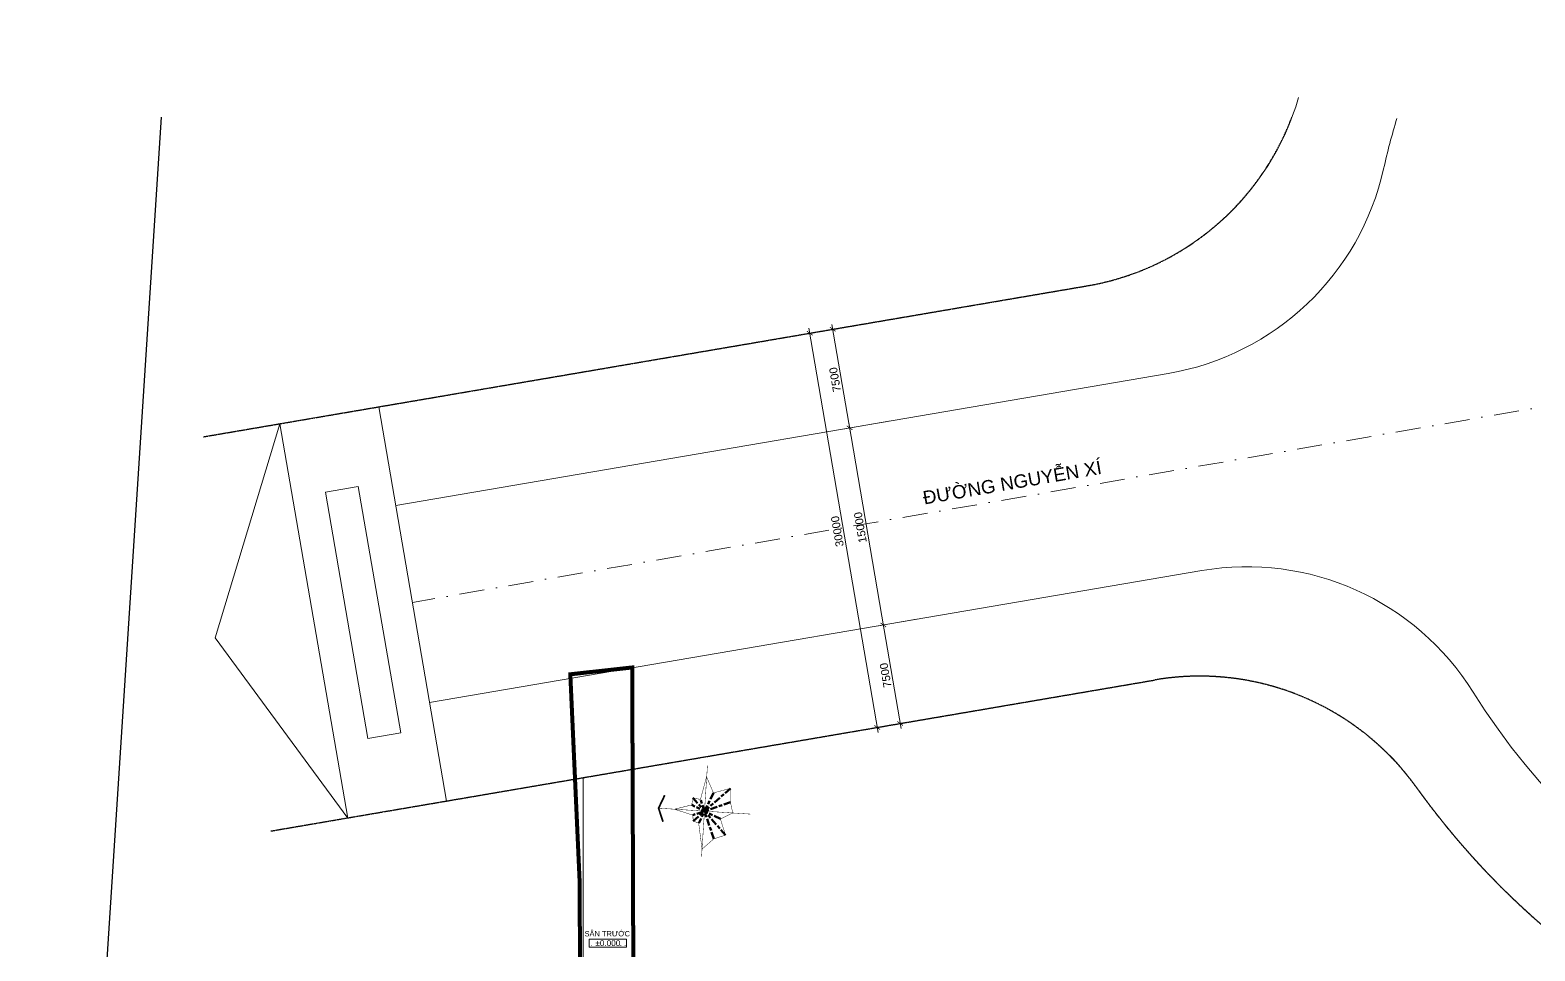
# Model space of a CAD drawing. Header units: millimetres. Extents: x -55734 to 162275, y -23881 to 125548.
# Drawn here: x -55734 to 57099, y 56475 to 125548 of the extents above; entities that cross this region are included whole.
import ezdxf
from ezdxf.enums import TextEntityAlignment as Align
from ezdxf.xclip import XClip

# ---------------------------------------------------------------- set-up
doc = ezdxf.new("R2010")
doc.units = ezdxf.units.MM
doc.header["$XCLIPFRAME"] = 0
for name, pattern in [('20180221 BF$0$2-2', [10, 5, -5]), ('20180221 BF$0$b2$0$Kume - Key Plan Boundary', [16, 8, -2, 4, -2]), ('20180221 BF$0$b2$0$Kume - Setback', [13, 5, -2, 4, -2]), ('20180221 BF$0$HIDDEN', [0.375, 0.25, -0.125]), ('DASHDOT', [1, 0.5, -0.25, 0, -0.25]), ('DASHDOT2', [0.5, 0.25, -0.125, 0, -0.125]), ('PHANTOM', [63.5, 31.75, -6.35, 6.35, -6.35, 6.35, -6.35])]:
    doc.linetypes.add(name, pattern=pattern)
doc.layers.add('20180221 BF$0$54', color=7, linetype='Continuous')
doc.layers.add('RD-AB', color=4, linetype='PHANTOM')
for name, color, linetype, lineweight in [('20180221 BF$0$b2$0$C-_SITEBNRY_E', 1, '20180221 BF$0$b2$0$Kume - Key Plan Boundary', 100), ('20180221 BF$0$QHH ÐỀ XUẤT ÐIỀU CHỈNH', 5, '20180221 BF$0$HIDDEN', 30), ('@ color hatch', 7, 'Continuous', 13), ('CHU', 181, 'Continuous', 5), ('CHU-1', 7, 'Continuous', 9), ('DIM', 1, 'Continuous', 5), ('KI-HIEU-1', 151, 'Continuous', 9), ('NET THAY 2', 55, 'Continuous', 5), ('NET-CAT', 3, 'Continuous', 15), ('NET-THAY', 2, 'Continuous', 9), ('TIM', 4, 'DASHDOT', 5)]:
    doc.layers.add(name, color=color, linetype=linetype, lineweight=lineweight)
doc.styles.add('Arial', font='arial_0.ttf')
doc.styles.add('Arial_1', font='arial_0.ttf', dxfattribs={"height": 400})
doc.styles.add('TA1', font='arial_0.ttf')
doc.dimstyles.new('D_300_KTx3.0', dxfattribs={"dimtxt": 600, "dimasz": 375, "dimexe": 375, "dimexo": 375, "dimgap": 160, "dimtad": 1, "dimdec": 0, "dimzin": 9, "dimtxsty": 'TA1', "dimblk": 'ARCHTICK', "dimcen": 1, "dimdle": 375, "dimclrd": 256, "dimclre": 256, "dimclrt": 7, "dimadec": 0, "dimazin": 0, "dimtfac": 1, "dimtdec": 0, "dimtix": 1, "dimtmove": 1, "dimatfit": 3, "dimldrblk": 'ARCHTICK', "dimfxl": 0, "dimtolj": 1, "dimtzin": 0, "dimlwd": -1, "dimlwe": -1, "dimarcsym": 0})

# ---------------------------------------------------------------- blocks, each defined once
blk = doc.blocks.new('20180221 BF$0$HOAGIO')
for p, q in [((-30.5, -12.6), (12.9, 5.4)), ((-25.5, -25.5), (14.1, 14.1)), ((21.2, -8.8), (-13.9, 5.7)), ((27.6, -27.6), (-12, 12)), ((-7.7, -18.5), (6.1, 14.8)), ((11.9, -28.6), (-5.4, 12.9))]:
    blk.add_line(p, q)
for points, const_width in [([(-15, 46), (0, 52), (15, 46)], 2), ([(0, -52), (0, 52)], 0.5), ([(40, 0), (12.9, 5.4), (14.1, 14.1), (6.1, 14.8), (0, 34), (-5.4, 12.9), (-12, 12), (-13.9, 5.7), (-43, 0), (-30.5, -12.6), (-25.5, -25.5), (-7.7, -18.5), (0, -32), (11.9, -28.6), (27.6, -27.6), (21.2, -8.8), (39, 0.2)], 0.5), ([(-52, 0), (52, 0)], 0.5)]:
    blk.add_lwpolyline(points, dxfattribs=dict(const_width=const_width))
blk = doc.blocks.new('*U143')
at = {"color": 7, "ltscale": 30, "true_color": 0xffffff, "insert": (520, 350), "char_height": 200, "attachment_point": 5, "bg_fill": 3, "box_fill_scale": 1.25, "bg_fill_color": 256, "bg_fill_true_color": 13158600, "bg_fill_transparency": 0}
blk.add_mtext('\\A1;.      ..', dxfattribs=at)
blk.add_lwpolyline([(-200, 200), (1200, 200), (1200, 500), (-200, 500)], close=True)
at = {"color": 7, "style": 'Arial'}
blk.add_attdef('±0.000', text='', height=220, dxfattribs=at).set_placement((500, 350), align=Align.MIDDLE)
blk = doc.blocks.new('A$C1F0A2BF7')
at = {"layer": '20180221 BF$0$54'}
blk.add_lwpolyline([(220896.7, 154644), (210020.4, -13578.8), (0, 0), (10876.4, 168222.8)], close=True, dxfattribs=at)
blk.add_lwpolyline([(220896.7, 154644), (210020.4, -13578.8), (0, 0), (10876.4, 168222.8)], close=True, dxfattribs=at)
at = {"layer": '20180221 BF$0$QHH ÐỀ XUẤT ÐIỀU CHỈNH', "linetype": '20180221 BF$0$2-2', "elevation": 0, "flags": 128}
blk.add_lwpolyline([(13004.4, 128535.1), (79272.1, 139861.2, 0.28700758), (95104.1, 153980.3, -0.02348958), (96932.6, 159309.7, -0.02348958)], format="xyb", dxfattribs=at)
at = {"layer": '20180221 BF$0$QHH ÐỀ XUẤT ÐIỀU CHỈNH', "linetype": '20180221 BF$0$2-2', "elevation": 0}
blk.add_lwpolyline([(18058.6, 98963.9), (84326.2, 110290)], dxfattribs=at)
at = {"layer": '20180221 BF$0$QHH ÐỀ XUẤT ÐIỀU CHỈNH', "linetype": '20180221 BF$0$2-2'}
for centre, radius, start, end in [((87698.6, 90581.7, 0), 19994.8, 35.639904, 99.709987), ((152707.2, 137197.6, 0), 60000, 215.64442, 265.992139)]:
    blk.add_arc(centre, radius, start, end, dxfattribs=at)
at = {"layer": '@ color hatch', "color": 139, "ltscale": 0.5, "elevation": 0}
blk.add_lwpolyline([(42667.4, 70685.6), (42680.3, 70884.5), (42253, 70912.1), (41864.9, 72309.5), (41462.5, 76431.2), (41462.5, 102964.1), (40859.4, 102861), (41196.8, 95371.2), (41281.4, 82315.3), (40986.6, 79251.2), (41667.8, 72272.7), (42098.3, 70721.7)], close=True, dxfattribs=at)
at = {"layer": 'NET THAY 2'}
for p, q in [((40505.8, 110717.7, 0), (41197.1, 95371.2, 0)), ((45247.1, 84236.6, 0), (45148.5, 111229.3, 0)), ((41197.1, 95371.2, 0), (41281.9, 82268.4, 0))]:
    blk.add_line(p, q, dxfattribs=at)
at = {"layer": 'RD-AB', "ltscale": 30, "const_width": 300, "elevation": 0}
blk.add_lwpolyline([(45247, 84236.5), (45176.2, 103598.7), (45148.3, 111229.1), (40505.7, 110717.6), (40859.6, 102860.9), (41196.9, 95371), (41281.7, 82268.3)], dxfattribs=at)
at = {"layer": '20180221 BF$0$b2$0$C-_SITEBNRY_E', "color": 40, "linetype": '20180221 BF$0$b2$0$Kume - Setback', "lineweight": 18, "xscale": 66.35369608040816, "yscale": 66.35369602802675, "zscale": 66.35369609467332, "rotation": 86.30071210859583}
blk.add_blockref('20180221 BF$0$HOAGIO', (50567.5, 100452.2, 0), dxfattribs=at)
at = {"layer": 'KI-HIEU-1', "linetype": 'ByBlock', "xscale": 2, "yscale": 2, "zscale": 2}
blk.add_blockref('*U143', (42318.8, 89850, 0), dxfattribs=at).add_auto_attribs({'±0.000': '%%P0.000'})
at = {"layer": 'CHU', "color": 7, "insert": (41575.4, 91457.7, 0), "char_height": 400, "width": 4159.465, "attachment_point": 1, "line_spacing_factor": 0.936439, "style": 'Arial_1'}
blk.add_mtext('SÂN TRƯỚC', dxfattribs=at)
blk = doc.blocks.new('_ARCHTICK')
at = {"color": 0, "linetype": 'ByBlock', "const_width": 0.15}
blk.add_lwpolyline([(-0.5, -0.5), (0.5, 0.5)], dxfattribs=at)
blk = doc.blocks.new('*D149')
at = {"layer": 'Defpoints', "color": 0, "transparency": 16777216}
for p in [(-28454, 87087), (-27780, 84258, 0), (-35076, 82520, 0)]:
    blk.add_point(p, dxfattribs=at)
at = {"layer": 'DIM', "transparency": 16777216}
for p, q in [((-36114, 85263), (-28089, 87174)), ((-27867, 84623), (-28541, 87452)), ((-35163, 82885), (-35836, 85714))]:
    blk.add_line(p, q, dxfattribs=at)
at = {"layer": 'DIM', "transparency": 16777216, "xscale": 375, "yscale": 375, "zscale": 375}
for p, rotation in [((-28454, 87087), 13.39827338841814), ((-35750, 85349), 193.3982733884181)]:
    blk.add_blockref('_ARCHTICK', p, dxfattribs=dict(at, rotation=rotation))
at = {"layer": 'DIM', "color": 7, "transparency": 16777216, "insert": (-32210, 86672), "char_height": 600, "attachment_point": 5, "rotation": 13.39827, "style": 'TA1'}
blk.add_mtext('\\A1;7500', dxfattribs=at)
blk = doc.blocks.new('*D150')
at = {"layer": 'Defpoints', "color": 0, "transparency": 16777216}
for p in [(-13862, 90563), (-13084, 87296, 0), (-27780, 84258, 0)]:
    blk.add_point(p, dxfattribs=at)
at = {"layer": 'DIM', "transparency": 16777216}
for p, q in [((-28819, 87000), (-13498, 90650)), ((-13171, 87661), (-13949, 90928)), ((-27867, 84623), (-28541, 87452))]:
    blk.add_line(p, q, dxfattribs=at)
at = {"layer": 'DIM', "transparency": 16777216, "xscale": 375, "yscale": 375, "zscale": 375}
for p, rotation in [((-13862, 90563), 13.39827338841814), ((-28454, 87087), 193.3982733884181)]:
    blk.add_blockref('_ARCHTICK', p, dxfattribs=dict(at, rotation=rotation))
at = {"layer": 'DIM', "color": 7, "transparency": 16777216, "insert": (-21266, 89279), "char_height": 600, "attachment_point": 5, "rotation": 13.39827, "style": 'TA1'}
blk.add_mtext('\\A1;15000', dxfattribs=at)
blk = doc.blocks.new('*D151')
at = {"layer": 'Defpoints', "color": 0, "transparency": 16777216}
for p in [(-6567, 92301), (-5740, 88833, 0), (-13084, 87296, 0)]:
    blk.add_point(p, dxfattribs=at)
at = {"layer": 'DIM', "transparency": 16777216}
for p, q in [((-5827, 89197), (-6653, 92666)), ((-14227, 90476), (-6202, 92388)), ((-13171, 87661), (-13949, 90928))]:
    blk.add_line(p, q, dxfattribs=at)
at = {"layer": 'DIM', "transparency": 16777216, "xscale": 375, "yscale": 375, "zscale": 375}
for p, rotation in [((-6567, 92301), 13.39827338841814), ((-13862, 90563), 193.3982733884181)]:
    blk.add_blockref('_ARCHTICK', p, dxfattribs=dict(at, rotation=rotation))
at = {"layer": 'DIM', "color": 7, "transparency": 16777216, "insert": (-10323, 91886), "char_height": 600, "attachment_point": 5, "rotation": 13.39827, "style": 'TA1'}
blk.add_mtext('\\A1;7500', dxfattribs=at)
blk = doc.blocks.new('*D152')
at = {"layer": 'Defpoints', "color": 0, "transparency": 16777216}
for p in [(-5740, 88833, 0), (-36155, 87052), (-35076, 82520, 0)]:
    blk.add_point(p, dxfattribs=at)
at = {"layer": 'DIM', "transparency": 16777216}
for p, q in [((-6607, 94090), (-36520, 86965)), ((-5827, 89197), (-7059, 94368)), ((-35163, 82885), (-36242, 87417))]:
    blk.add_line(p, q, dxfattribs=at)
at = {"layer": 'DIM', "transparency": 16777216, "xscale": 375, "yscale": 375, "zscale": 375}
for p, rotation in [((-6972, 94003), 13.39827338841815), ((-36155, 87052), 193.3982733884181)]:
    blk.add_blockref('_ARCHTICK', p, dxfattribs=dict(at, rotation=rotation))
at = {"layer": 'DIM', "color": 7, "transparency": 16777216, "insert": (-21672, 90981), "char_height": 600, "attachment_point": 5, "rotation": 13.39827, "style": 'TA1'}
blk.add_mtext('\\A1;30000', dxfattribs=at)
blk = doc.blocks.new('A$C73191BE0')
at = {"ltscale": 0.5, "elevation": 0}
for points in [[(-21861.5, 124143.9), (-8246, 66984.6, 0.30432898), (8116.9, 51859.6, -0.01861376), (11951.7, 51112.2, -0.01861376)], [(-111251.6, -40603.8), (-101428.3, -37729.4), (-77631.6, -29036.5), (-63572, -22149.7, 0.30199134), (-52403.3, -3033, -0.25685091), (-30624.8, 42631.2, 0.30432898), (-22837.8, 63508.9), (-36453.2, 120668.2)]]:
    blk.add_lwpolyline(points, format="xyb", dxfattribs=at)
at = {"layer": 'NET-THAY', "ltscale": 0.5}
blk.add_line((-14565.6, 125881.8, 0), (-43749.1, 118930.3, 0), dxfattribs=at)
at = {"layer": 'NET-THAY', "ltscale": 0.5, "elevation": 0}
blk.add_lwpolyline([(-32661.1, 137015), (-16325.5, 133220.1), (-45498.2, 126223.5), (-32661.1, 137015)], dxfattribs=at)
blk.add_lwpolyline([(-39445.3, 125104.4), (-21212.4, 129477.4), (-20629.3, 127046.2), (-38862.2, 122673.2)], close=True, dxfattribs=at)
for points in [[(-14565.6, 125881.8), (-2077.5, 73455.3, 0.28700758), (13033.6, 58567.3)], [(-113351.4, -33388.4), (-103770.7, -30600.3), (-80576, -22127.4), (-71191.2, -17524, 0.28467924), (-59999.1, 324.1, -0.22328698), (-38037.5, 46402, 0.28700758), (-31261, 66503.8), (-43749.1, 118930.3)]]:
    blk.add_lwpolyline(points, format="xyb", dxfattribs=at)
at = {"layer": 'TIM', "linetype": 'DASHDOT2', "ltscale": 7500, "elevation": 0, "flags": 128}
blk.add_lwpolyline([(3016.1, -10456.6, -0.00355337), (-3530.9, 16348.8), (-29038.3, 122434.4)], format="xyb", dxfattribs=at)
at = {"layer": 'CHU-1', "style": 'TA1'}
blk.add_text('ĐƯỜNG NGUYỄN XÍ', height=1000, rotation=283.519681, dxfattribs=at).set_placement((-19241.8, 84611.8, 0))
at = {"layer": 'DIM'}
for base, p1, p2, picture, middle in [((-36155.0767, 87051.836), (-5740.3818, 88832.5152, 0), (-35075.6478, 82520.2618, 0), '*D152', (-21671.6799, 90981.4084)), ((-6566.6, 92300.9), (-13084.3, 87296.3, 0), (-5740.4, 88832.5, 0), '*D151', (-10322.6, 91885.6)), ((-13862.4, 90563, 0), (-27780.3, 84258, 0), (-13084.3, 87296.3, 0), '*D150', (-21266.4, 89278.8)), ((-28454.174, 87087.242), (-35075.6478, 82520.2618, 0), (-27780.2526, 84258.0378, 0), '*D149', (-32209.9321, 86672.0052))]:
    dim = blk.add_linear_dim(base=base, p1=p1, p2=p2, angle=13.398273, dimstyle='D_300_KTx3.0', dxfattribs=at)
    dim.commit()
    dim.dimension.update_dxf_attribs({"geometry": picture, "text_midpoint": middle})

msp = doc.modelspace()

# ---------------------------------------------------------------- block references
at = {"layer": 'NET THAY 2'}
ref = msp.add_blockref('A$C1F0A2BF7', (-55733.8, -33492.4, 0), dxfattribs=at)
XClip(ref).set_block_clipping_path([(-27462.6186291156, 51738.6749988016), (137958.5174097056, 152520.3806320981)])

# ---------------------------------------------------------------- next in the draw order: block references
at = {"layer": 'NET-CAT', "rotation": 86.30059057706528}
msp.add_blockref('A$C73191BE0', (96985.1, 103700.7, 0), dxfattribs=at)

doc.saveas('drawing.dxf')
